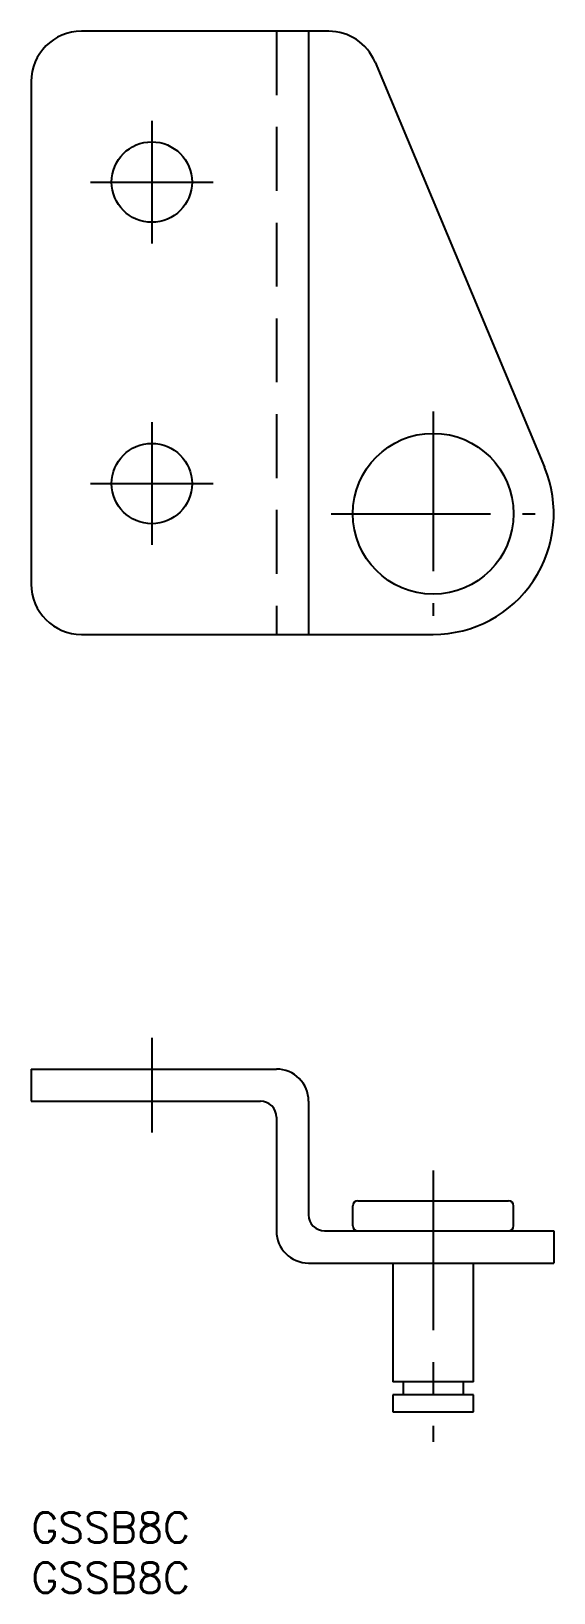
# Model space of a CAD drawing. Extents: x 0 to 52, y -8 to 147.
import ezdxf

# ---------------------------------------------------------------- set-up
doc = ezdxf.new("R2010")
doc.units = 0
doc.header["$LTSCALE"] = 0.5
doc.linetypes.add('CENTER', pattern=[50.8, 31.75, -6.35, 6.35, -6.35])
doc.linetypes.add('DASHED', pattern=[19.05, 12.7, -6.35])
for name, color, linetype in [('MSM_CENTER', 1, 'CENTER'), ('MSM_CONTINUOUS', 7, 'CONTINUOUS'), ('MSM_DASHED', 4, 'DASHED'), ('MSM_PART_NUMBER', 7, 'CONTINUOUS')]:
    doc.layers.add(name, color=color, linetype=linetype)
doc.styles.get("Standard").update_dxf_attribs({"font": 'txt.shx', "height": 3, "bigfont": 'bigfont.shx'})

# ---------------------------------------------------------------- blocks, each defined once
blk = doc.blocks.new('*U2')
at = {"layer": 'MSM_PART_NUMBER'}
blk.add_text('GSSB8C', height=3, dxfattribs=at).set_placement((0, -3))
blk = doc.blocks.new('*U3')
at = {"layer": 'MSM_PART_NUMBER'}
blk.add_text('GSSB8C', height=3, dxfattribs=at).set_placement((0, -8))

msp = doc.modelspace()

# ---------------------------------------------------------------- linework, layer by layer
at = {"layer": 'MSM_CENTER'}
for p, q in [((12, 138.44), (12, 126.24)), ((5.9, 132.34), (18.1, 132.34)), ((40, 109.51), (40, 89.18)), ((12, 108.44), (12, 96.24)), ((5.9, 102.34), (18.1, 102.34)), ((29.84, 99.34), (50.16, 99.34)), ((12, 47.2), (12, 37.8)), ((40, 34), (40, 7))]:
    msp.add_line(p, q, dxfattribs=at)
at = {"layer": 'MSM_CONTINUOUS'}
for p, q in [((29.6, 147.34), (5, 147.34)), ((27.6, 147.34), (27.6, 87.34)), ((34.21, 144.27), (51.07, 103.97)), ((0, 142.34), (0, 92.34)), ((5, 87.34), (40, 87.34)), ((0, 44.1), (0, 40.9)), ((0, 44.1), (24.4, 44.1)), ((0, 40.9), (22.8, 40.9)), ((27.6, 40.9), (27.6, 29.6)), ((24.4, 39.3), (24.4, 28)), ((32, 28.5), (32, 30.5)), ((32.5, 31), (47.5, 31)), ((48, 28.5), (48, 30.5)), ((29.2, 28), (52, 28)), ((52, 28), (52, 24.8)), ((27.6, 24.8), (52, 24.8)), ((36, 24.8), (36, 13)), ((44, 13), (44, 24.8)), ((44, 13), (36, 13)), ((37, 13), (37, 11.7)), ((43, 11.7), (43, 13)), ((44, 11.7), (36, 11.7)), ((36, 11.7), (36, 10)), ((44, 10), (44, 11.7)), ((36, 10), (44, 10))]:
    msp.add_line(p, q, dxfattribs=at)
for centre, radius in [((12, 132.34), 4), ((40, 99.34), 8), ((12, 102.34), 4)]:
    msp.add_circle(centre, radius, dxfattribs=at)
for centre, radius, start, end in [((5, 142.34), 5, 90, 180), ((29.6, 142.34), 5, 22.7006, 90), ((40, 99.34), 12, 270, 22.7006), ((5, 92.34), 5, 180, 270), ((24.4, 40.9), 3.2, 0, 90), ((22.8, 39.3), 1.6, 0, 90), ((29.2, 29.6), 1.6, 180, 270), ((32.5, 30.5), 0.5, 90, 180), ((47.5, 30.5), 0.5, 0, 90), ((27.6, 28), 3.2, 180, 270), ((32.5, 28.5), 0.5, 180, 270), ((47.5, 28.5), 0.5, 270, 0)]:
    msp.add_arc(centre, radius, start, end, dxfattribs=at)
at = {"layer": 'MSM_DASHED'}
msp.add_line((24.4, 147.34), (24.4, 87.34), dxfattribs=at)

# ---------------------------------------------------------------- block references
at = {"layer": 'MSM_CONTINUOUS'}
for name in ['*U2', '*U3']:
    msp.add_blockref(name, (0, 0), dxfattribs=at)

doc.saveas('drawing.dxf')
